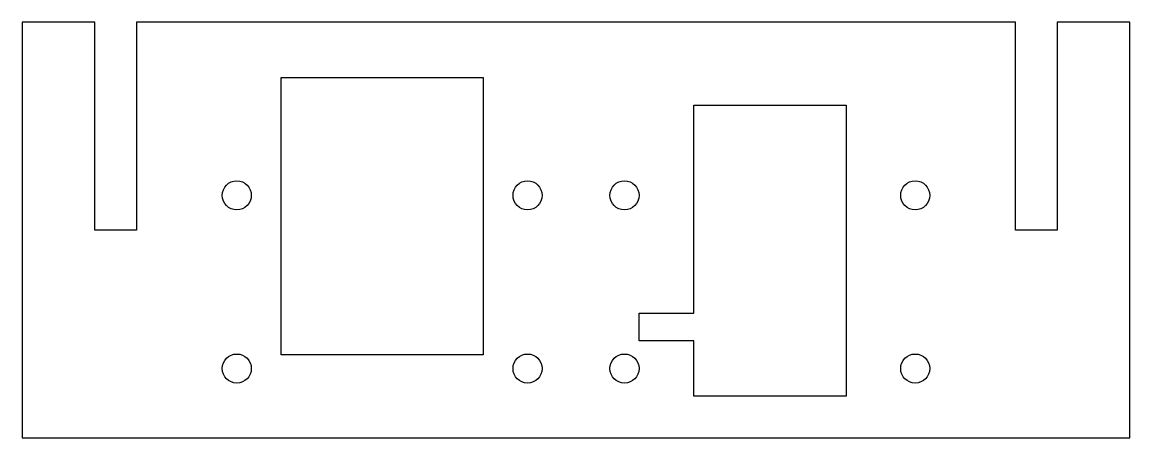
# Model space of a CAD drawing. Header units: millimetres. Extents: x -54 to 26, y -17.5 to 12.5.
import ezdxf

# ---------------------------------------------------------------- set-up
doc = ezdxf.new("R2010")
doc.units = ezdxf.units.MM

msp = doc.modelspace()

# ---------------------------------------------------------------- linework, layer by layer
for points in [[(-45.75, 12.5), (-45.75, -2.5), (-48.75, -2.5), (-48.75, 12.5), (-54, 12.5), (-54, -17.5), (26, -17.5), (26, 12.5), (20.75, 12.5), (20.75, -2.5), (17.75, -2.5), (17.75, 12.5)], [(-20.7, -11.5), (-35.3, -11.5), (-35.3, 8.5), (-20.7, 8.5)], [(-5.5, -14.5), (-5.5, -10.5), (-9.45, -10.5), (-9.45, -8.5), (-5.5, -8.5), (-5.5, 6.5), (5.5, 6.5), (5.5, -14.5)]]:
    msp.add_lwpolyline(points, close=True)
for centre in [(-38.5, 0), (-17.5, 0), (-10.5, 0), (10.5, 0), (-38.5, -12.5), (-17.5, -12.5), (-10.5, -12.5), (10.5, -12.5)]:
    msp.add_circle(centre, 1.05)

doc.saveas('drawing.dxf')
